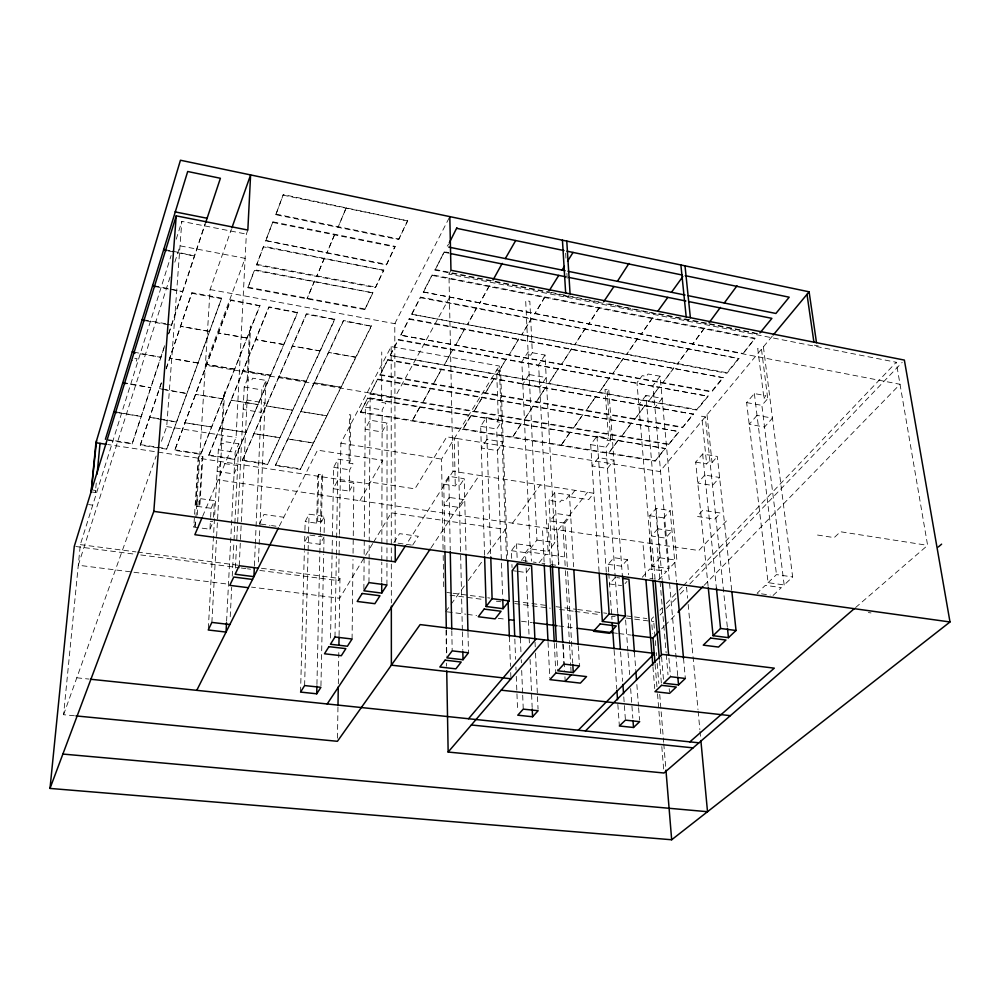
<?xml version="1.0" encoding="UTF-8"?>
<svg xmlns="http://www.w3.org/2000/svg" width="1000" height="1000" viewBox="0 0 1000 1000"><rect width="100%" height="100%" fill="white"/><g stroke="black" fill="none" stroke-linecap="round" stroke-linejoin="round"><path stroke-width="0.75" stroke-dasharray="5 3.75" d="M386.4 264.95L395.087 246.375L272.875 221.838L265.7 240.6L386.4 264.95L395.087 246.375M386.938 584.975L386.962 563.162M386.962 561.613L386.975 546.025M386.975 544.475L387.062 422.975L370 420.175L365.15 429.225L382.1 431.962L387.062 422.975M380 375.112L387.837 359.575L693.45 414.225L682.5 427.612L380 375.112L387.837 359.575M381.788 560.55L382.15 409.925L385.838 403.113L381.625 402.4L381.75 351.987M381.737 582.238L381.788 562.1M383.787 270.338L263.55 246.225L256.6 264.925L375.4 287.663L383.787 270.338L263.512 246.85L256.6 264.925M370.062 394.087L377.65 379.025L679.212 431.637L668.587 444.613L370.062 394.087L377.65 379.025M371.375 326.2L343.413 320.462L275.312 465.625L300.35 469.412L371.375 326.2L343.4 321.062L275.312 465.625M372.887 292.875L254.55 269.738L247.85 287.787L364.787 309.6L372.887 292.875L254.525 270.35L247.85 287.787M375.4 287.663L383.787 269.725M363.875 589.237L365.325 407.125L370.138 397.962L382.863 400.112L381.625 402.4M360.438 412.45L367.788 397.863L665.4 448.525L655.1 461.112L360.438 412.45L367.788 397.863M368.963 582.625L369.1 560.763M369.113 559.2L369.212 543.575M369.212 542.013L370.138 397.962M364.787 309.6L372.887 292.262M353.062 553.237L353.875 483.05L337.612 480.6L333.275 488.713L349.425 491.112L349.7 469.825L353.013 463.713L348.988 463.088L349.637 414.325M348.988 463.088L350.1 461.025L350.725 412.212M352.075 639.012L353 559.475M259.825 570.438L338.675 580.688L339.387 535.887M339.412 534.338L340.863 443.188L391.175 346.575L499.325 366.025L506.488 558.987M337.475 738.188L337.962 707.087M338.325 683.775L338.85 649.562M339.075 635.575L339.963 578.513L259.6 568.025M334.988 636.987L336.337 556.475M336.362 554.925L336.625 539.438M336.65 537.9L337.975 459.15L350.1 461.025M334.787 319.488L306.4 313.675L242.225 460.6L267.6 464.45L334.787 319.488L306.388 314.288L242.225 460.6M330.55 638.038L332.05 555.6M332.075 554.038L333.663 467.362L337.975 459.15M320.95 685.775L323.7 554.087M323.725 552.537L324.05 537.05L318.4 536.263M324.137 532.612L324.487 516.362L309.05 514.163L305.163 521.575L304.925 530.413M317.65 521.362L318.738 474.3L322.5 474.862L321.488 521.9L317.65 521.362L316.663 523.2L305.163 521.575M316.938 684.463L320.275 533.562M320.3 532.025L321.525 476.75L322.5 474.862M316.663 523.2L317.762 476.188L318.738 474.3M304.625 685.562L308.075 551.975M308.125 550.425L308.525 534.888L304.6 542.2L320.037 544.312L324.05 537.05M308.6 531.938L309.05 514.163M300.55 692.087L304.35 551.575M304.387 550.013L304.887 531.888M300.35 469.412L371.375 325.6M297.638 312.675L268.837 306.788L208.7 455.525L234.412 459.425L297.638 312.675L268.812 307.387L208.7 455.525M275.812 214.725L283.312 194.562L407.713 220.9L398.675 239.575L275.812 214.725L283.312 194.562M265.675 241.225L272.875 221.838M267.6 464.45L334.8 318.888M254.387 565.8L255.25 545.65M255.312 544.1L261.9 389.913L265.963 380.412L252.625 378.162L251.625 380.562L247.175 379.812L244.225 386.975L236.7 541.587M258.438 561.95L259.862 527.663M259.925 526.1L265.963 380.412M259.925 305.763L230.688 299.788L174.713 450.375L200.787 454.325L259.925 305.763L230.65 300.4L174.713 450.375M247.175 379.812L249.638 328.413L250.613 325.95L241.213 523.9M239.225 565.712L241.137 525.45M230.225 616.75L231.7 587.137M232.237 576.225L233.938 541.938M234.013 540.388L234.788 524.8M234.862 523.237L238.8 443.8L226.112 441.838L225.225 443.975L220.987 443.325L218.35 449.725L208.312 628.438M235.413 568.013L236.625 543.15M234.412 459.425L297.663 312.075M226.6 621.225L235.15 452.287L238.8 443.8M202.6 516.413L236.075 437.438L246.35 234.1L247.838 230.037M220.987 443.325L223.738 393.625L224.613 391.413L216.488 538.85M211.875 622.413L216.4 540.388M161.35 382.688L140.275 445.15L166.688 449.15L221.663 298.137L191.938 292.675L166.25 368.275M202.862 456.775L202.075 458.75L199.137 506.613L199.925 504.7L202.862 456.775L198.9 456.188L198.125 458.15L193.8 527.038L209.938 529.237L210.538 518.775M210.625 517.275L211.137 508.3L214.425 500.65L198.287 498.35L195.125 506.05L211.137 508.3M213.487 517.188L214.425 500.65M198.9 456.188L195.912 504.137L199.925 504.7M195.338 526.925L195.812 519.138M195.912 517.587L210.087 289.55L231.375 229.3M200.787 454.325L259.95 305.163M197.262 514.925L198.287 498.35M166.2 368.875L191.938 292.675M166.688 449.15L221.663 298.137M171.525 325.337L167.162 323.963M161.45 441.3L166.713 426.613L181.825 221.375L246.35 234.1M159.388 388.45L163.95 389.787M108.325 440.312L132.137 443.913L164.812 345.087M91.175 491.9L95.363 492.488L96.525 480.213M74.425 715.763L63.587 714.712L80.325 544.637L171.1 255.55M95.363 492.488L95.975 490.513L93.188 490.112M176.238 239.2L181.825 221.375M170.087 277.038L78.3 565.225L132.425 572.062M174.825 262.175L180.025 245.837L245.125 258.35L205.387 365.163L394.925 397.287L449.425 297.638M168.675 333.462L205.225 223.425M132.137 443.913L164.775 345.688M168.637 334.062L205.175 224.062M140.275 445.15L161.3 383.275M63.587 714.712L156.188 455.988M193.8 527.038L196.988 519.45M209.938 529.237L213.225 521.7L210.275 521.287M259.4 523.888L263.938 514.45L283.788 517.263M398.675 239.575L407.713 220.275M449.113 217.987L394.787 323.675L395.2 543.2M390.275 354.925L398.363 339.462L708.15 396.262L696.85 410.075L390.275 355.513L696.8 409.513L708.088 395.7M400.887 334.65L409.263 318.65L723.312 377.725L711.65 391.975L400.887 335.238L711.6 391.413L723.25 377.15M411.863 313.675L420.538 297.113L738.975 358.575L726.938 373.3L411.875 314.275L726.875 372.725L738.913 358M704.112 585.363L900.025 384.288L423.237 291.962L432.212 274.812L755.088 338.212L742.725 354L755.088 338.212M490.75 281.087L435.025 270.087L444.325 251.7L448.888 252.625M390.275 355.513L398.363 339.462M400.887 335.238L409.263 318.65M411.875 314.275L420.538 297.113M423.25 292.562L432.212 274.812M435.025 270.087L444.325 251.7M448.612 244.15L447.212 246.163M411.337 545.062L406.388 544.362L453.038 471.287L448.938 274.05L450.962 270.275M321.488 521.9L324.487 516.362M349.425 491.112L353.875 483.05M359.938 500.712L382.837 460.337L317.525 450.15L279.075 526.625L271.5 525.575M338.675 580.688L339.963 578.513M372.725 543.538L339.65 598.263L251.5 587.112M373.537 542.2L391.287 512.837L505.387 529.438L486.388 555.6M443.075 549.275L441.538 459.113L499.325 366.025M393.95 542.638L399.575 533.638L418.35 536.287L412.575 545.237M444.938 550.375L443.775 484.212L448.812 476.312L464.237 478.7L466.037 552.837M484.575 555.237L480.675 426.325L486.275 417.537L498.387 419.575L496.6 369.963L500.562 370.662L507.612 558.85M443.775 484.212L455.275 485.975L456.55 484.025L460.375 484.613L464.237 478.7M498.387 419.575L496.962 421.775L500.988 422.45L496.712 428.988L502.7 597.837M545.013 355.05L538.625 364.825L548.038 551.413L530.2 548.888L521.825 361.775L528.088 351.938L545.013 355.05L554.913 542.663L548.038 551.413M431.062 547.812L479.237 475.375M445.675 611.663L450.2 605.438M451.112 604.188L464.675 585.5M468.3 580.513L482.775 560.575M610.763 440.887L606.938 440.25L608.538 438.137L605.013 389.363L608.8 390.037L607.212 392.2L610.763 440.887L605.975 447.175L617.863 614.225M512.5 523.138L540.337 484.913M511.688 558.35L511.4 550.675L516.55 543.787L530.7 545.8L531.4 561.175M552.413 565.75L549.038 500.325L554.725 492.713L569.475 495L573.663 566.788M599.087 571.7L590.675 444.625L596.987 436.188L608.538 438.137M525.862 561.85L525.462 552.663L530.7 545.8M569.475 495L565.138 500.688L561.475 500.125L560.037 502.013L549.038 500.325M660.113 376.225L652.975 385.588L669.163 568.625L652.237 566.225L636.975 382.688L642.25 375.637L646.275 376.375L648.062 374.012L660.113 376.225L676.888 560.25L669.163 568.625M645.925 395.45L638.812 404.762L654.912 407.612L662.138 398.35L645.925 395.45L659.85 557.788L652.237 566.225M521.4 560.4L527.987 551.788L563.425 556.8M530.2 548.888L536.95 540.075L525.675 300.538L529.837 301.35L532.337 352.713L530.75 355.188L526.512 354.412M575 490.325L570.037 496.812L588.638 499.675L593.7 493.237L453.038 471.287M558.225 529.862L587.475 492.275M529.837 568.05L526.325 572.562L517.837 571.4M564.85 523.138L570.675 515.662L555.837 513.438L550.1 520.95L564.85 523.138L567.487 569.85M539.05 562.863L545.775 554.3M655.1 461.112L665.35 447.975M668.587 444.613L679.15 431.087M682.5 427.612L693.4 413.675M772.312 336.112L659.85 471.562L446.8 436.825L414.925 488.837L369.762 482.013L368.713 483.862L107.7 444.525M608.688 571.875L608.162 564.338L613.862 557.675L627.438 559.612L628.575 574.738M655.088 579.388L649.762 515.737L656.038 508.4L670.163 510.588L676.625 582.163M708.125 586.362L695.688 462.113L702.638 453.988L717.337 456.463L731.712 590.312M763.4 346.85L792.65 576.938L784.163 584.963L768.088 582.675L746.625 402.6L754.362 393.562L765.875 395.675L763.913 397.938L767.725 398.638L761.475 349.175L757.712 348.438L763.913 397.938M695.688 462.113L706.65 463.938L708.4 461.925L712.05 462.525L717.337 456.463M627.438 559.612L621.663 566.237L608.162 564.338M677.7 675.638L663.8 517.888L670.163 510.588M784.163 584.963L761.862 405.363L767.725 398.638M615.262 577.375L609.513 583.95L621.587 585.6M625.037 583.625L626.975 581.45M642.288 577.238L649.725 569L666.612 571.388L659.05 579.575L654.488 578.938M726.413 520.962L698.787 550.525L218.088 479.862M653.55 616.912L651.425 619.15L652.6 633.55M659.938 610.225L662.062 607.987M666.312 603.525L678.012 591.25M679.075 590.138L682.262 586.788M683.337 585.662L896.25 362.275L448.938 274.05M660.1 615.013L662.225 612.8M666.45 608.375L675.987 598.438M680.212 594.012L686.575 587.388L687.588 598.212M689.8 584.012L902.212 362.337M661.663 628.925L663.838 626.7M664.925 625.575L676.9 613.288M768.088 582.675L776.475 574.6L792.65 576.938M773.062 595.462L781.363 587.612L765.325 585.337L757.125 593.25L760.025 593.65M855.575 607.562L927.625 545.35L896.25 362.275M76.8 677.8L89.1 679.087M133.975 572.263L228.312 584.188M447.225 611.862L465.788 614.2M467.337 614.4L476.613 615.575M498.275 618.312L506 619.288M521.475 621.25L532.3 622.612M558.6 625.938L575.612 628.088M614.275 632.975L617.375 633.362M618.925 633.562L631.3 635.125M80.325 544.637L135.963 551.9M137.513 552.1L237.963 565.2M446.875 592.463L451.488 593.062M453.025 593.263L489.938 598.075M514.55 601.287L546.85 605.5M556.075 606.7L576.062 609.312M577.6 609.513L606.825 613.325M626.812 615.938L632.975 616.737M634.513 616.938L646.812 618.538M75.825 546.512L134.588 554.15M140.762 554.963L239.725 567.825M241.262 568.025L245.9 568.625M247.45 568.825L250.538 569.225M450.025 595.163L483.975 599.575M496.325 601.175L500.95 601.775M514.85 603.587L550.337 608.2M559.6 609.4L573.5 611.213M575.037 611.413L599.738 614.612M612.075 616.225L615.163 616.625M625.975 618.025L653.75 621.638M512.175 570.625L516.413 571.2M260.912 524.1L269.988 525.363M398.088 543.212L405 544.175M522.875 560.6L527.288 561.213M533.188 562.038L536.125 562.45M541.975 563.263L544.9 563.675M550.75 564.487L556.587 565.3M649.912 578.3L652.962 578.725M761.462 593.85L770.163 595.062M309.938 535.087L316.988 536.062M616.788 577.587L619.812 578.013M88.588 504.575L92.725 505.15M868.363 612.562L871 612.925M511.4 550.675L525.462 552.663M536.95 540.075L554.913 542.663M659.85 557.788L676.888 560.25M106.888 439.513L132.188 443.35M140.312 444.588L166.737 448.587M174.762 449.812L200.812 453.762M208.738 454.963L234.45 458.862M242.262 460.05L267.625 463.9M275.338 465.062L300.375 468.862M218.35 449.725L235.15 452.287M333.663 467.362L349.7 469.825M649.762 515.737L663.8 517.888M817.525 535.037L834.2 537.612L840.413 531.737L927.625 545.35M166.713 426.613L236.075 437.438M340.863 443.188L441.538 459.113M115.425 411.825L141.25 416.475L116.888 412.65M158.625 418.625L149.613 417.212L161.588 419.675M160.125 418.862L176.6 422.038L163.088 419.913M122.825 382.475L150.825 387.65L125.725 383.55M162.463 388.95L187 393.55L165.487 390.037M360.45 411.875L655.05 460.575M244.225 386.975L261.9 389.913M365.325 407.125L382.15 409.925M480.675 426.325L496.712 428.988M590.675 444.625L605.975 447.175M134.738 358.3L137.075 358.7L136.3 361.2L131.637 360.412M367.788 398.438L665.4 448.525M133.737 352.1L160.912 357.312L136.713 353.2M370.062 393.5L668.538 444.062M380 374.525L682.45 427.05M377.65 379.613L679.212 431.637M387.837 360.163L693.45 414.225M143.613 319.8L165.688 323.7M146.5 320.938L168.588 324.825M746.625 402.6L761.862 405.363M398.375 340.05L708.15 396.262M154.1 285.738L182.738 291.613L155.562 286.637M191.9 293.3L221.625 298.75M210.087 289.55L396.2 323.938M247.875 287.175L364.8 308.988M409.263 319.25L723.312 377.725M420.55 297.712L738.975 358.575M165.125 249.713L171.025 250.85M172.5 251.125L194.575 255.975L175.4 252.312M168.025 250.912L173.925 252.037M423.237 291.962L742.65 353.425M256.625 264.3L375.412 287.062M432.225 275.425L755.163 338.8M435.012 269.475L492.225 280.775M495.25 281.375L548.1 291.812M551.125 292.413L599.625 302M608.75 303.8L656.012 313.725M659.025 313.738L708.037 323.425M709.538 323.725L733.5 328.462M735 328.75L759.025 334.075L492.25 281.388M563.925 295.712L568.337 296.588M684.237 319.475L688.413 320.3M814.338 345.163L818.288 345.938M265.7 240.6L386.4 264.337M444.325 252.312L448.9 253.238M272.85 222.463L395.087 246.988M275.837 214.088L398.675 238.95M283.3 195.2L407.713 220.9M754.362 393.562L776.475 574.6M707 414.762L712.05 462.525M727.312 626.788L705.288 416.825L701.7 416.2L706.65 463.938M702.638 453.988L716.425 588.188M688.162 604.4L697.987 709.6M698.125 711.15L699.862 729.712M700 731.263L700.725 739M683.512 658.275L685.337 678.462M656.038 508.4L662.163 579.625M668.913 658.213L670.5 676.7M657.163 547.562L659.938 580.125M660.075 581.675L666.15 653.025M666.287 654.575L668 674.737M669.188 688.7L669.463 691.8M661.575 656.85L663.775 683.188M649.362 538.4L652.7 578.612M659.5 660.575L661.425 683.775M653.875 623.188L655.788 646.388M656.287 652.575L656.55 655.675M657.188 663.413L658.838 683.512M659.725 694.35L663.662 742.3M663.787 743.85L665.825 768.6M655.1 664.275L657 687.562M657.513 693.787L660.925 735.713M661.812 746.587L663.962 773M643.15 545.513L645.788 578.162M652.95 666.8L654.712 688.562M634.412 652.013L635.812 670.588M636.862 684.525L638.5 706.188M638.612 707.738L639.55 720.125M608.8 390.037L622.325 575.275M625.612 620.062L627.9 651.2M628.013 652.763L629.612 674.55M630.65 688.562L632.825 718.15M620.562 651.862L622.663 681.338M623.775 696.862L625.425 720.138M608.787 573.387L609.95 590.125M610.05 591.663L611.65 614.825M611.763 616.375L611.975 619.462M614.113 650.337L616.788 688.938M617.85 704.375L619.35 725.987M596.987 436.188L606.3 572.163M565.65 253.188L566.125 260.938M566.9 273.337L567.375 281.087M578.263 645.788L579.438 665.925M567.575 571.413L572.737 663.275M562.925 525.6L565.35 569.125M565.438 570.688L569.5 643.737M569.587 645.288L570.712 665.5M570.8 667.05L571.138 673.275M557.212 532.938L559.038 566.95M563.188 644.275L564.6 670.562M564.938 676.737L565.188 681.388M554.725 492.713L558.575 564.688M562.825 643.9L563.9 664.087M556.4 643L557.825 670.812M548.2 523.425L550.275 563.95M554.312 643.425L555.825 673.037M542.575 530.788L544.175 563.35M548.05 642.412L549.8 678.075M535.037 642.15L535.25 646.825M535.525 653.062L537.425 695.138M537.487 696.7L538.05 709.163M526.125 567.962L529.412 643.888M530.075 659.388L532.163 707.45M516.55 543.787L517.238 560.737M520.363 638.013L521 653.475M521.25 659.663L521.375 662.75M521.688 670.475L522.625 693.662M522.688 695.212L523.25 709.125M511.925 564.487L512.05 567.55M514.825 639.012L515.6 659.225M515.913 667L516.025 670.1M516.275 676.325L517.6 710.525M509.375 636.775L510.475 666.338M510.7 672.562L510.938 678.787M486.275 417.537L490.763 556.912M467.975 632.487L468.475 652.788M462.35 630.225L458.025 438.812L454.25 438.2L455.275 485.975M462.388 631.775L462.812 650.425M448.812 476.312L450.238 550.1M451.8 630.712L452.188 650.863M446.35 629.812L446.812 656.3M446.012 630.388L446.425 653.775M446.587 663.138L446.637 666.263M443.188 555.487L443.738 588.138M391.175 346.575L391.312 562.575M391.312 564.125L391.337 602.987M355.712 357.212L328.375 352.388L355.712 357.212M340.825 387.238L314.113 382.7L340.825 387.238M346.312 207.575L338.025 227.312L346.312 207.575M334.75 234.262L326.775 253.238L334.75 234.262M326.675 415.775L300.55 411.512L326.675 415.775M324.4 258.125L316.725 276.438L324.4 258.125M319.962 350.913L292.238 346.012L319.962 350.913M314.438 281.137L307.013 298.825L314.438 281.137M313.212 442.962L287.638 438.938L313.212 442.962M305.887 381.3L278.788 376.7L305.887 381.3M292.5 410.2L266 405.863L292.5 410.2M279.762 437.688L253.837 433.612L279.762 437.688M283.688 344.513L255.55 339.55L283.688 344.513M270.438 375.288L242.938 370.625L270.438 375.288M257.838 404.538L230.963 400.15L257.838 404.538M245.863 432.362L219.575 428.225L245.863 432.362M246.875 338.013L218.312 332.975L246.875 338.013M234.475 369.188L206.575 364.45L234.475 369.188M222.688 398.787L195.438 394.338L222.688 398.787M211.488 426.95L184.838 422.75L211.488 426.95M209.513 331.425L180.512 326.312L209.513 331.425M197.987 363L169.675 358.188L197.987 363M220.662 463.013L217.125 471.45L234.062 473.963L237.712 465.575L220.662 463.013M247.087 400.037L243.137 409.475L260.938 412.35L265.038 402.975L247.087 400.037M420.05 406.662L412.163 420.988L420.05 406.662M430.65 388.175L422.512 402.962L430.65 388.175M441.587 369.087L433.188 384.338L441.587 369.087M452.9 349.363L444.225 365.112L452.9 349.363M464.6 328.963L455.625 345.238L464.6 328.963M476.7 307.85L467.413 324.675L476.7 307.85M489.237 286.012L479.613 303.412L489.237 286.012M471.2 415.275L462.8 429.35L471.2 415.275M482.5 397.137L473.825 411.65L482.5 397.137M494.162 378.4L485.213 393.375L494.162 378.4M506.225 359.038L496.975 374.5L506.225 359.038M518.688 339.038L509.125 355L518.688 339.038M531.575 318.35L521.688 334.85L531.575 318.35M544.9 296.938L534.688 314L544.9 296.938M449.212 497.4L444.137 505.2L459.575 507.488L464.75 499.738L449.212 497.4M486.975 439.35L481.337 448.038L497.475 450.65L503.237 442.013L486.975 439.35M529.15 374.525L522.825 384.25L539.763 387.238L546.2 377.575L529.15 374.525M521.275 423.713L512.375 437.537L521.275 423.713M533.237 405.887L524.062 420.15L533.237 405.887M545.6 387.5L536.125 402.212L545.6 387.5M558.362 368.512L548.587 383.688L558.362 368.512M571.55 348.888L561.45 364.55L571.55 348.888M585.188 328.6L574.738 344.787L585.188 328.6M599.288 307.625L588.488 324.35L599.288 307.625M570.3 431.962L560.925 445.562L570.3 431.962M582.913 414.475L573.25 428.475L582.913 414.475M595.925 396.413L585.962 410.85L595.925 396.413M609.362 377.775L599.075 392.675L609.362 377.775M623.237 358.525L612.612 373.9L623.237 358.525M637.587 338.625L626.6 354.5L637.587 338.625M652.412 318.05L641.062 334.45L652.412 318.05M598.45 457.625L592.087 465.962L607.487 468.45L613.95 460.163L598.45 457.625M618.312 440.05L608.488 453.413L618.312 440.05M631.538 422.863L621.413 436.625L631.538 422.863M645.175 405.138L634.738 419.325L645.175 405.138M659.262 386.838L648.487 401.463L659.262 386.838M673.8 367.938L662.675 383.038L673.8 367.938M688.812 348.425L677.325 364L688.812 348.425M704.338 328.25L692.463 344.338L704.338 328.25M657.788 528.775L651.462 536.013L665.575 538.112L672 530.913L657.788 528.775M704.8 475.05L697.788 483.075L712.487 485.45L719.587 477.475L704.8 475.05M757.025 415.363L749.212 424.288L764.55 427L772.463 418.125L757.025 415.363M702.75 510.262L697.163 516.45L714.762 519.163L720.438 513.013L702.75 510.262"/><path stroke-width="1.5" d="M381.712 593.088L386.938 584.975L368.963 582.625L363.862 590.788L381.712 593.088L381.725 583.787M337.987 705.537L338.275 686.888M338.925 644.9L339.05 637.125M316.737 693.8L320.913 687.325L304.625 685.562L300.55 692.087L316.737 693.8L316.9 686.025M254.325 567.35L253.925 576.65L235.113 574.237L239.225 565.712L258.175 568.188M226.525 622.775L226.05 632.075L208.225 629.987L211.875 622.413L229.838 624.55M175.35 211.3L175.3 211.938L207.113 218.263M449.812 216.625L450.962 270.275L904.362 360.087L950 621.975L671.675 839.762L50 788.425L153.825 511.375L176.225 215.85L247.838 230.037L250.6 174.925L231.9 227.825M163.65 249.438L166.55 250.625M152.587 285.462L155.562 286.637M142.137 319.55L145.025 320.675M132.225 351.838L135.2 352.95M105.4 439.288L187.7 171.5L220.4 178.275L205.662 222.613M816.5 342.688L809.1 291.812L180.45 160.238L95.925 442.75L91.175 491.9L96.538 440.712M97.112 474.062L100.037 443.363M50 788.425L74.287 546.312L176.225 215.85M202 517.825L194.85 534.7L395.238 561.825L405.588 545.612M196.762 690.337L278.425 527.925M449.3 242.838L456.863 227.738M493.013 280.05L502.212 263.375M505.337 258.575L515.688 240.538M548.95 291.112L558.75 275.387M562.05 270.075L564.412 266.3M567.55 261.25L573.05 252.425M327.188 703.962L430.238 549.05M603.562 301.913L613.925 286.5M617.413 281.312L628.987 263.412M657.825 311.212L667.812 297.362M671.488 292.275L682.825 276.55M534.9 639.038L531.6 565.788L517.362 563.825L512.175 570.625L514.7 635.913M507.675 560.413L509.188 600.913L503.088 608.688L486.125 606.512L492.1 598.688L490.763 556.912M709.062 322.775L720.387 307.387M724.287 302.987L737 285.8M463.013 659.737L468.475 652.788L452.188 650.863L446.838 657.85L463.013 659.737L462.837 651.975M759.95 332.95L771.888 318.35L688.863 301.613M773.312 334.925L809.1 291.812M468.55 718.737L536.213 638.862M854.4 608.575L663.962 773L448.15 752.05L544.288 639.862M622.463 575.938L625.413 616.062L618.525 623.538L602.388 621.45L609.163 613.95L606.4 573.7M532.562 716.762L538.125 710.725L523.25 709.125L517.775 715.188L532.562 716.762L532.225 709M565.188 681.388L571.225 674.825M573.263 672.613L579.438 665.925L563.9 664.087L557.825 670.812L573.263 672.613L572.825 664.825M654.975 662.712L652.95 637.863L659.475 631.163M677.987 612.175L703.012 586.475M578.275 730.2L654.525 653.425L420.138 624.587L337.425 741.3L75.963 715.913M585.413 730.95L662.2 654.375L774.3 668.162L689.862 741.862M708.288 587.9L713.075 635.688L720.562 628.475L736.038 630.487L731.888 591.85M633.513 727.487L639.663 721.663L625.425 720.138L619.35 725.987L633.513 727.487L633.05 721.263M678.525 684.912L685.337 678.462L670.5 676.7L663.775 683.188L678.525 684.912L677.837 677.175M713.075 635.688L728.45 637.663L736.038 630.487M938.288 547.013L941.625 544.15M62.875 754.062L707.513 811.712L700.875 740.55M471.35 724.975L693.075 747.862M90.638 679.25L698.925 742.812M501.188 690.163L730.375 715.662M510.938 678.787L391.375 665.163L391.337 606.1M248.363 587.712L229.75 585.363L233.762 577.038L252.525 579.438M509.1 619.675L513.737 620.262M533.85 622.812L557.05 625.737M577.163 628.288L612.737 632.788M632.837 635.325L652.95 637.863M492.1 598.688L509.188 600.913M609.163 613.95L625.413 616.062M153.825 511.375L950 621.975M622.85 578.425L628.925 579.275L634.412 652.013M95.925 442.75L106.163 444.288M113.85 412.175L116.888 412.65M122.775 383.062L125.725 383.55M450.425 253.55L566.2 276.887M569.188 277.488L685.863 301M448.762 247.1L565.05 270.688M568.038 271.288L685.062 295.038M688.075 295.65L775.888 313.463L789.2 297.2L685.225 275.663M456.887 228.363L564 250.55M567.013 251.175L682.175 275.025M807 294.35L813.9 342.075M727.475 628.35L728.45 637.663M685.013 265.85L690.375 317.7M716.425 588.188L720.562 628.475M680.888 264.988L686.188 316.863M676.775 583.713L683.512 658.275M662.288 581.163L668.65 655.138M655.212 580.938L661.438 655.3M652.825 580.163L659.375 659.038M665.95 770.15L671.675 839.762M645.913 579.712L652.825 665.238M635.925 672.138L636.512 679.875M617.863 614.225L620.35 648.763M622.888 684.45L623.55 693.75M612.188 622.55L614.012 648.787M616.9 690.475L617.537 699.737M599.188 573.25L602.388 621.45M566.775 241.1L570.075 293.863M562.438 240.188L565.662 292.987M573.837 569.888L578.175 644.237M558.75 567.8L562.737 642.337M552.413 565.75L556.312 641.462M550.35 565.5L554.237 641.862M544.25 564.9L547.975 640.863M517.362 563.825L520.363 638.013M508.05 601L509.375 636.775M502.762 599.388L503.088 608.688M484.613 556.788L486.125 606.512M466.075 554.4L467.938 630.925M450.262 551.65L451.763 629.163M444.963 551.925L446.312 628.263M446.725 670.938L448.15 752.05M395.2 544.75L395.238 561.825M328.938 646.663L324.487 653.775L341.312 655.713L345.875 648.625L328.938 646.663M334.988 636.987L330.438 644.262L347.413 646.237L352.075 639.012L334.988 636.987M362.175 593.475L357.188 601.45L374.862 603.688L379.988 595.75L362.175 593.475M445.075 660.163L439.837 667.013L455.875 668.85L461.213 662.038L445.075 660.163M484.15 609.087L478.288 616.737L495.1 618.862L501.075 611.25L484.15 609.087M555.825 673.037L549.875 679.625L580.388 683.125L586.525 676.6L555.825 673.037M600.15 623.938L593.513 631.275L609.513 633.3L616.25 625.988L600.15 623.938M661.55 685.325L654.963 691.675L669.587 693.35L676.275 687.038L661.55 685.325M710.6 638.062L703.275 645.138L718.525 647.062L725.95 640.037L710.6 638.062"/></g></svg>
